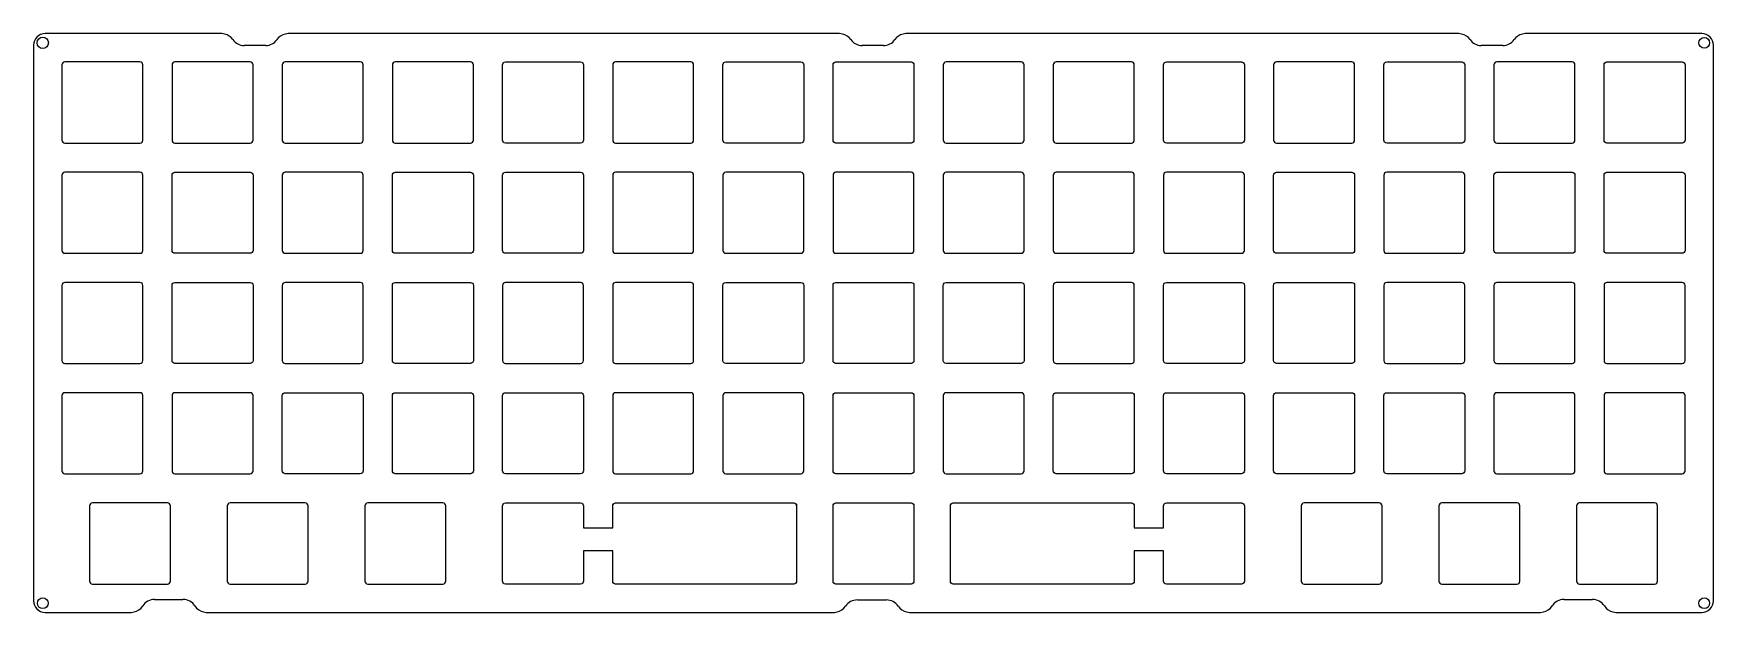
# Model space of a CAD drawing. Header units: millimetres. Extents: x -2 to 289, y -112 to -12.
import ezdxf

# ---------------------------------------------------------------- set-up
doc = ezdxf.new("R2010")
doc.units = ezdxf.units.MM
doc.layers.get('0').update_dxf_attribs({"linetype": 'CONTINUOUS'})

msp = doc.modelspace()

# ---------------------------------------------------------------- linework, layer by layer
for p, q in [((-1.64, -14.1), (-1.64, -110.1)), ((30.91, -12.1), (0.36, -12.1)), ((31.38, -12.19), (30.91, -12.1)), ((38.52, -14.15), (34.78, -14.15)), ((42.38, -12.1), (41.91, -12.19)), ((137.76, -12.1), (42.38, -12.1)), ((138.24, -12.19), (137.76, -12.1)), ((145.37, -14.15), (141.63, -14.15)), ((149.19, -12.1), (148.72, -12.19)), ((244.84, -12.1), (149.19, -12.1)), ((245.32, -12.19), (244.84, -12.1)), ((252.45, -14.15), (248.71, -14.15)), ((256.32, -12.1), (255.84, -12.19)), ((286.86, -12.1), (256.32, -12.1)), ((288.86, -110.1), (288.86, -14.1)), ((19.3, -109.85), (24.2, -109.85)), ((140.82, -109.95), (145.84, -109.95)), ((263.03, -109.85), (267.93, -109.85)), ((0.36, -112.1), (15.26, -112.1)), ((15.26, -112.1), (15.73, -112.01)), ((27.76, -112.01), (28.23, -112.1)), ((28.23, -112.1), (136.84, -112.1)), ((136.84, -112.1), (137.31, -112.01)), ((149.35, -112.01), (149.82, -112.1)), ((149.82, -112.1), (258.99, -112.1)), ((258.99, -112.1), (259.46, -112.01)), ((271.5, -112.01), (271.97, -112.1)), ((271.97, -112.1), (286.86, -112.1))]:
    msp.add_line(p, q)
for points in [[(17.26, -30.5), (17.26, -17.5, 0.414214), (16.76, -17), (3.76, -17, 0.414214), (3.26, -17.5), (3.26, -30.5, 0.414214), (3.76, -31), (16.76, -31, 0.414214)], [(36.31, -30.5), (36.31, -17.5, 0.414214), (35.81, -17), (22.81, -17, 0.414214), (22.31, -17.5), (22.31, -30.5, 0.414214), (22.81, -31), (35.81, -31, 0.414214)], [(54.86, -17), (41.86, -17, 0.414214), (41.36, -17.5), (41.36, -30.5, 0.414214), (41.86, -31), (54.86, -31, 0.414214), (55.36, -30.5), (55.36, -17.5, 0.414214)], [(73.91, -17), (60.91, -17, 0.414214), (60.41, -17.5), (60.41, -30.5, 0.414214), (60.91, -31), (73.91, -31, 0.414214), (74.41, -30.5), (74.41, -17.5, 0.414214)], [(79.46, -17.5, -0.414214), (79.96, -17), (92.96, -17, -0.414214), (93.46, -17.5), (93.46, -30.5, -0.414214), (92.96, -31), (79.96, -31, -0.414214), (79.46, -30.5)], [(112.01, -17), (99.01, -17, 0.414214), (98.51, -17.5), (98.51, -30.5, 0.414214), (99.01, -31), (112.01, -31, 0.414214), (112.51, -30.5), (112.51, -17.5, 0.414214)], [(131.06, -17, -0.414214), (131.56, -17.5), (131.56, -30.5, -0.414214), (131.06, -31), (118.06, -31, -0.414214), (117.56, -30.5), (117.56, -17.5, -0.414214), (118.06, -17)], [(137.11, -31, -0.414214), (136.61, -30.5), (136.61, -17.5, -0.414214), (137.11, -17), (150.11, -17, -0.414214), (150.61, -17.5), (150.61, -30.5, -0.414214), (150.11, -31)], [(169.66, -30.5), (169.66, -17.5, 0.414214), (169.16, -17), (156.16, -17, 0.414214), (155.66, -17.5), (155.66, -30.5, 0.414214), (156.16, -31), (169.16, -31, 0.414214)], [(188.71, -30.5), (188.71, -17.5, 0.414214), (188.21, -17), (175.21, -17, 0.414214), (174.71, -17.5), (174.71, -30.5, 0.414214), (175.21, -31), (188.21, -31, 0.414214)], [(194.26, -31, -0.414214), (193.76, -30.5), (193.76, -17.5, -0.414214), (194.26, -17), (207.26, -17, -0.414214), (207.76, -17.5), (207.76, -30.5, -0.414214), (207.26, -31)], [(226.31, -17), (213.31, -17, 0.414214), (212.81, -17.5), (212.81, -30.5, 0.414214), (213.31, -31), (226.31, -31, 0.414214), (226.81, -30.5), (226.81, -17.5, 0.414214)], [(231.86, -17.5, -0.414214), (232.36, -17), (245.36, -17, -0.414214), (245.86, -17.5), (245.86, -30.5, -0.414214), (245.36, -31), (232.36, -31, -0.414214), (231.86, -30.5)], [(251.41, -31), (264.41, -31, 0.414214), (264.91, -30.5), (264.91, -17.5, 0.414214), (264.41, -17), (251.41, -17, 0.414214), (250.91, -17.5), (250.91, -30.5, 0.414214)], [(269.96, -17.5, -0.414214), (270.46, -17), (283.46, -17, -0.414214), (283.96, -17.5), (283.96, -30.5, -0.414214), (283.46, -31), (270.46, -31, -0.414214), (269.96, -30.5)], [(16.76, -36.05), (3.76, -36.05, 0.414214), (3.26, -36.55), (3.26, -49.55, 0.414214), (3.76, -50.05), (16.76, -50.05, 0.414214), (17.26, -49.55), (17.26, -36.55, 0.414214)], [(35.81, -36.05, -0.414214), (36.31, -36.55), (36.31, -49.55, -0.414214), (35.81, -50.05), (22.81, -50.05, -0.414214), (22.31, -49.55), (22.31, -36.55, -0.414214), (22.81, -36.05)], [(54.86, -36.05), (41.86, -36.05, 0.414214), (41.36, -36.55), (41.36, -49.55, 0.414214), (41.86, -50.05), (54.86, -50.05, 0.414214), (55.36, -49.55), (55.36, -36.55, 0.414214)], [(74.41, -49.55, -0.414214), (73.91, -50.05), (60.91, -50.05, -0.414214), (60.41, -49.55), (60.41, -36.55, -0.414214), (60.91, -36.05), (73.91, -36.05, -0.414214), (74.41, -36.55)], [(92.96, -36.05, -0.414214), (93.46, -36.55), (93.46, -49.55, -0.414214), (92.96, -50.05), (79.96, -50.05, -0.414214), (79.46, -49.55), (79.46, -36.55, -0.414214), (79.96, -36.05)], [(112.51, -49.55), (112.51, -36.55, 0.414214), (112.01, -36.05), (99.01, -36.05, 0.414214), (98.51, -36.55), (98.51, -49.55, 0.414214), (99.01, -50.05), (112.01, -50.05, 0.414214)], [(117.56, -36.55), (117.56, -49.55, 0.414214), (118.06, -50.05), (131.06, -50.05, 0.414214), (131.56, -49.55), (131.56, -36.55, 0.414214), (131.06, -36.05), (118.06, -36.05, 0.414214)], [(137.11, -50.05), (150.11, -50.05, 0.414214), (150.61, -49.55), (150.61, -36.55, 0.414214), (150.11, -36.05), (137.11, -36.05, 0.414214), (136.61, -36.55), (136.61, -49.55, 0.414214)], [(156.16, -50.05), (169.16, -50.05, 0.414214), (169.66, -49.55), (169.66, -36.55, 0.414214), (169.16, -36.05), (156.16, -36.05, 0.414214), (155.66, -36.55), (155.66, -49.55, 0.414214)], [(188.21, -36.05), (175.21, -36.05, 0.414214), (174.71, -36.55), (174.71, -49.55, 0.414214), (175.21, -50.05), (188.21, -50.05, 0.414214), (188.71, -49.55), (188.71, -36.55, 0.414214)], [(194.26, -50.05), (207.26, -50.05, 0.414214), (207.76, -49.55), (207.76, -36.55, 0.414214), (207.26, -36.05), (194.26, -36.05, 0.414214), (193.76, -36.55), (193.76, -49.55, 0.414214)], [(226.81, -49.55, -0.414214), (226.31, -50.05), (213.31, -50.05, -0.414214), (212.81, -49.55), (212.81, -36.55, -0.414214), (213.31, -36.05), (226.31, -36.05, -0.414214), (226.81, -36.55)], [(231.86, -36.55), (231.86, -49.55, 0.414214), (232.36, -50.05), (245.36, -50.05, 0.414214), (245.86, -49.55), (245.86, -36.55, 0.414214), (245.36, -36.05), (232.36, -36.05, 0.414214)], [(264.91, -49.55, -0.414214), (264.41, -50.05), (251.41, -50.05, -0.414214), (250.91, -49.55), (250.91, -36.55, -0.414214), (251.41, -36.05), (264.41, -36.05, -0.414214), (264.91, -36.55)], [(283.46, -36.05, -0.414214), (283.96, -36.55), (283.96, -49.55, -0.414214), (283.46, -50.05), (270.46, -50.05, -0.414214), (269.96, -49.55), (269.96, -36.55, -0.414214), (270.46, -36.05)], [(3.26, -55.6), (3.26, -68.6, 0.414214), (3.76, -69.1), (16.76, -69.1, 0.414214), (17.26, -68.6), (17.26, -55.6, 0.414214), (16.76, -55.1), (3.76, -55.1, 0.414214)], [(35.81, -55.1, -0.414214), (36.31, -55.6), (36.31, -68.6, -0.414214), (35.81, -69.1), (22.81, -69.1, -0.414214), (22.31, -68.6), (22.31, -55.6, -0.414214), (22.81, -55.1)], [(41.86, -69.1), (54.86, -69.1, 0.414214), (55.36, -68.6), (55.36, -55.6, 0.414214), (54.86, -55.1), (41.86, -55.1, 0.414214), (41.36, -55.6), (41.36, -68.6, 0.414214)], [(60.91, -69.1, -0.414214), (60.41, -68.6), (60.41, -55.6, -0.414214), (60.91, -55.1), (73.91, -55.1, -0.414214), (74.41, -55.6), (74.41, -68.6, -0.414214), (73.91, -69.1)], [(79.46, -55.6), (79.46, -68.6, 0.414214), (79.96, -69.1), (92.96, -69.1, 0.414214), (93.46, -68.6), (93.46, -55.6, 0.414214), (92.96, -55.1), (79.96, -55.1, 0.414214)], [(99.01, -69.1), (112.01, -69.1, 0.414214), (112.51, -68.6), (112.51, -55.6, 0.414214), (112.01, -55.1), (99.01, -55.1, 0.414214), (98.51, -55.6), (98.51, -68.6, 0.414214)], [(117.56, -55.6, -0.414214), (118.06, -55.1), (131.06, -55.1, -0.414214), (131.56, -55.6), (131.56, -68.6, -0.414214), (131.06, -69.1), (118.06, -69.1, -0.414214), (117.56, -68.6)], [(150.11, -55.1, -0.414214), (150.61, -55.6), (150.61, -68.6, -0.414214), (150.11, -69.1), (137.11, -69.1, -0.414214), (136.61, -68.6), (136.61, -55.6, -0.414214), (137.11, -55.1)], [(155.66, -55.6, -0.414214), (156.16, -55.1), (169.16, -55.1, -0.414214), (169.66, -55.6), (169.66, -68.6, -0.414214), (169.16, -69.1), (156.16, -69.1, -0.414214), (155.66, -68.6)], [(188.21, -55.1), (175.21, -55.1, 0.414214), (174.71, -55.6), (174.71, -68.6, 0.414214), (175.21, -69.1), (188.21, -69.1, 0.414214), (188.71, -68.6), (188.71, -55.6, 0.414214)], [(207.76, -68.6, -0.414214), (207.26, -69.1), (194.26, -69.1, -0.414214), (193.76, -68.6), (193.76, -55.6, -0.414214), (194.26, -55.1), (207.26, -55.1, -0.414214), (207.76, -55.6)], [(212.81, -55.6, -0.414214), (213.31, -55.1), (226.31, -55.1, -0.414214), (226.81, -55.6), (226.81, -68.6, -0.414214), (226.31, -69.1), (213.31, -69.1, -0.414214), (212.81, -68.6)], [(232.36, -69.1), (245.36, -69.1, 0.414214), (245.86, -68.6), (245.86, -55.6, 0.414214), (245.36, -55.1), (232.36, -55.1, 0.414214), (231.86, -55.6), (231.86, -68.6, 0.414214)], [(250.91, -55.6), (250.91, -68.6, 0.414214), (251.41, -69.1), (264.41, -69.1, 0.414214), (264.91, -68.6), (264.91, -55.6, 0.414214), (264.41, -55.1), (251.41, -55.1, 0.414214)], [(270.46, -69.1), (283.46, -69.1, 0.414214), (283.96, -68.6), (283.96, -55.6, 0.414214), (283.46, -55.1), (270.46, -55.1, 0.414214), (269.96, -55.6), (269.96, -68.6, 0.414214)], [(17.26, -87.65), (17.26, -74.65, 0.414214), (16.76, -74.15), (3.76, -74.15, 0.414214), (3.26, -74.65), (3.26, -87.65, 0.414214), (3.76, -88.15), (16.76, -88.15, 0.414214)], [(22.31, -74.65), (22.31, -87.65, 0.414214), (22.81, -88.15), (35.81, -88.15, 0.414214), (36.31, -87.65), (36.31, -74.65, 0.414214), (35.81, -74.15), (22.81, -74.15, 0.414214)], [(54.86, -74.15, -0.414214), (55.36, -74.65), (55.36, -87.65, -0.414214), (54.86, -88.15), (41.86, -88.15, -0.414214), (41.36, -87.65), (41.36, -74.65, -0.414214), (41.86, -74.15)], [(60.41, -74.65, -0.414214), (60.91, -74.15), (73.91, -74.15, -0.414214), (74.41, -74.65), (74.41, -87.65, -0.414214), (73.91, -88.15), (60.91, -88.15, -0.414214), (60.41, -87.65)], [(93.46, -87.65, -0.414214), (92.96, -88.15), (79.96, -88.15, -0.414214), (79.46, -87.65), (79.46, -74.65, -0.414214), (79.96, -74.15), (92.96, -74.15, -0.414214), (93.46, -74.65)], [(112.51, -87.65), (112.51, -74.65, 0.414214), (112.01, -74.15), (99.01, -74.15, 0.414214), (98.51, -74.65), (98.51, -87.65, 0.414214), (99.01, -88.15), (112.01, -88.15, 0.414214)], [(118.06, -88.15), (131.06, -88.15, 0.414214), (131.56, -87.65), (131.56, -74.65, 0.414214), (131.06, -74.15), (118.06, -74.15, 0.414214), (117.56, -74.65), (117.56, -87.65, 0.414214)], [(137.11, -88.15, -0.414214), (136.61, -87.65), (136.61, -74.65, -0.414214), (137.11, -74.15), (150.11, -74.15, -0.414214), (150.61, -74.65), (150.61, -87.65, -0.414214), (150.11, -88.15)], [(169.66, -87.65), (169.66, -74.65, 0.414214), (169.16, -74.15), (156.16, -74.15, 0.414214), (155.66, -74.65), (155.66, -87.65, 0.414214), (156.16, -88.15), (169.16, -88.15, 0.414214)], [(188.71, -87.65, -0.414214), (188.21, -88.15), (175.21, -88.15, -0.414214), (174.71, -87.65), (174.71, -74.65, -0.414214), (175.21, -74.15), (188.21, -74.15, -0.414214), (188.71, -74.65)], [(207.76, -87.65, -0.414214), (207.26, -88.15), (194.26, -88.15, -0.414214), (193.76, -87.65), (193.76, -74.65, -0.414214), (194.26, -74.15), (207.26, -74.15, -0.414214), (207.76, -74.65)], [(213.31, -88.15, -0.414214), (212.81, -87.65), (212.81, -74.65, -0.414214), (213.31, -74.15), (226.31, -74.15, -0.414214), (226.81, -74.65), (226.81, -87.65, -0.414214), (226.31, -88.15)], [(232.36, -88.15, -0.414214), (231.86, -87.65), (231.86, -74.65, -0.414214), (232.36, -74.15), (245.36, -74.15, -0.414214), (245.86, -74.65), (245.86, -87.65, -0.414214), (245.36, -88.15)], [(251.41, -88.15), (264.41, -88.15, 0.414214), (264.91, -87.65), (264.91, -74.65, 0.414214), (264.41, -74.15), (251.41, -74.15, 0.414214), (250.91, -74.65), (250.91, -87.65, 0.414214)], [(269.96, -74.65), (269.96, -87.65, 0.414214), (270.46, -88.15), (283.46, -88.15, 0.414214), (283.96, -87.65), (283.96, -74.65, 0.414214), (283.46, -74.15), (270.46, -74.15, 0.414214)], [(22.03, -106.7), (22.03, -93.7, 0.414214), (21.53, -93.2), (8.53, -93.2, 0.414214), (8.03, -93.7), (8.03, -106.7, 0.414214), (8.53, -107.2), (21.53, -107.2, 0.414214)], [(45.34, -93.2), (32.34, -93.2, 0.414214), (31.84, -93.7), (31.84, -106.7, 0.414214), (32.34, -107.2), (45.34, -107.2, 0.414214), (45.84, -106.7), (45.84, -93.7, 0.414214)], [(55.65, -93.7), (55.65, -106.7, 0.414214), (56.15, -107.2), (69.15, -107.2, 0.414214), (69.65, -106.7), (69.65, -93.7, 0.414214), (69.15, -93.2), (56.15, -93.2, 0.414214)], [(92.96, -107.2), (79.96, -107.2, -0.414214), (79.46, -106.7), (79.46, -93.7, -0.414214), (79.96, -93.2), (84.31, -93.2), (88.61, -93.2), (92.96, -93.2, -0.414214), (93.46, -93.7), (93.46, -97.48), (98.51, -97.48), (98.51, -93.7, -0.414214), (99.01, -93.2), (100.99, -93.2), (105.29, -93.2), (122.04, -93.2), (129.81, -93.2, -0.414214), (130.31, -93.7), (130.31, -93.43), (130.31, -97.9), (130.31, -102.5), (130.31, -105.73), (130.31, -106.7, -0.414214), (129.81, -107.2), (122.04, -107.2), (99.01, -107.2, -0.414214), (98.51, -106.7), (98.51, -102.5), (98.51, -101.48), (93.46, -101.48), (93.46, -102.5), (93.46, -106.7, -0.414214)], [(136.61, -106.7), (136.61, -102.5), (136.61, -97.9), (136.61, -93.7, -0.414214), (137.11, -93.2), (150.11, -93.2, -0.414214), (150.61, -93.7), (150.61, -97.9), (150.61, -102.5), (150.61, -106.7, -0.414214), (150.11, -107.2), (137.11, -107.2, -0.414214)], [(188.21, -107.2), (165.19, -107.2), (157.41, -107.2, -0.414214), (156.91, -106.7), (156.91, -105.73), (156.91, -102.5), (156.91, -97.9), (156.91, -93.7, -0.414214), (157.41, -93.2), (164.81, -93.2), (181.94, -93.2), (186.24, -93.2), (188.21, -93.2, -0.414214), (188.71, -93.7), (188.71, -97.48), (191.62, -97.48), (193.76, -97.48), (193.76, -93.7, -0.414214), (194.26, -93.2), (198.61, -93.2), (202.91, -93.2), (207.26, -93.2, -0.414214), (207.76, -93.7), (207.76, -106.7, -0.414214), (207.26, -107.2), (194.26, -107.2, -0.414214), (193.76, -106.7), (193.76, -102.5), (193.76, -101.48), (191.62, -101.48), (188.71, -101.48), (188.71, -102.5), (188.71, -106.7, -0.414214)], [(218.08, -107.2), (231.07, -107.2, 0.414214), (231.57, -106.7), (231.57, -93.7, 0.414214), (231.07, -93.2), (218.08, -93.2, 0.414214), (217.58, -93.7), (217.58, -106.7, 0.414214)], [(254.89, -93.2), (241.89, -93.2, 0.414214), (241.39, -93.7), (241.39, -106.7, 0.414214), (241.89, -107.2), (254.89, -107.2, 0.414214), (255.39, -106.7), (255.39, -93.7, 0.414214)], [(279.2, -106.7), (279.2, -93.7, 0.414214), (278.7, -93.2), (265.7, -93.2, 0.414214), (265.2, -93.7), (265.2, -106.7, 0.414214), (265.7, -107.2), (278.7, -107.2, 0.414214)]]:
    msp.add_lwpolyline(points, format="xyb", close=True)
for centre, radius in [((-0.05, -13.69), 0.98), ((287.28, -13.69), 0.93), ((-0.05, -110.52), 0.93), ((287.28, -110.52), 0.93)]:
    msp.add_circle(centre, radius)
for centre, radius, start, end in [((0.36, -14.1), 2, 90, 180), ((30.98, -14.4), 2.25, 34.4174, 79.7369), ((34.78, -11.8), 2.35, 214.4174, 270), ((38.52, -11.8), 2.35, 270, 325.5826), ((42.31, -14.4), 2.25, 100.2631, 145.5826), ((137.84, -14.4), 2.25, 34.4174, 79.7369), ((141.63, -11.8), 2.35, 214.4174, 270), ((145.37, -11.8), 2.35, 270, 325.5826), ((149.16, -14.4), 2.25, 101.418, 145.5826), ((244.92, -14.4), 2.25, 34.4174, 79.7369), ((248.71, -11.8), 2.35, 214.4174, 270), ((252.45, -11.8), 2.35, 270, 325.5826), ((256.24, -14.4), 2.25, 100.2631, 145.5826), ((286.86, -14.1), 2, 0, 90), ((19.3, -112.3), 2.45, 90, 147.8651), ((24.2, -112.3), 2.45, 32.1349, 90), ((140.82, -112.4), 2.45, 90, 146.4197), ((145.84, -112.4), 2.45, 33.5803, 90), ((263.03, -112.3), 2.45, 90, 147.8651), ((267.93, -112.3), 2.45, 32.1349, 90), ((15.32, -109.8), 2.25, 280.5705, 327.8651), ((28.18, -109.8), 2.25, 212.1349, 259.4295), ((136.9, -109.8), 2.25, 280.5705, 326.4197), ((149.76, -109.8), 2.25, 213.5803, 259.4295), ((259.05, -109.8), 2.25, 280.5705, 327.8651), ((271.91, -109.8), 2.25, 212.1349, 259.4295)]:
    msp.add_arc(centre, radius, start, end)
for centre, start_param, end_param in [((0.36, -110.1), 4.712389, 6.283185), ((286.86, -110.1), 6.283185, 7.853982)]:
    msp.add_ellipse(centre, major_axis=(0, -2), ratio=1, start_param=start_param, end_param=end_param)

doc.saveas('drawing.dxf')
